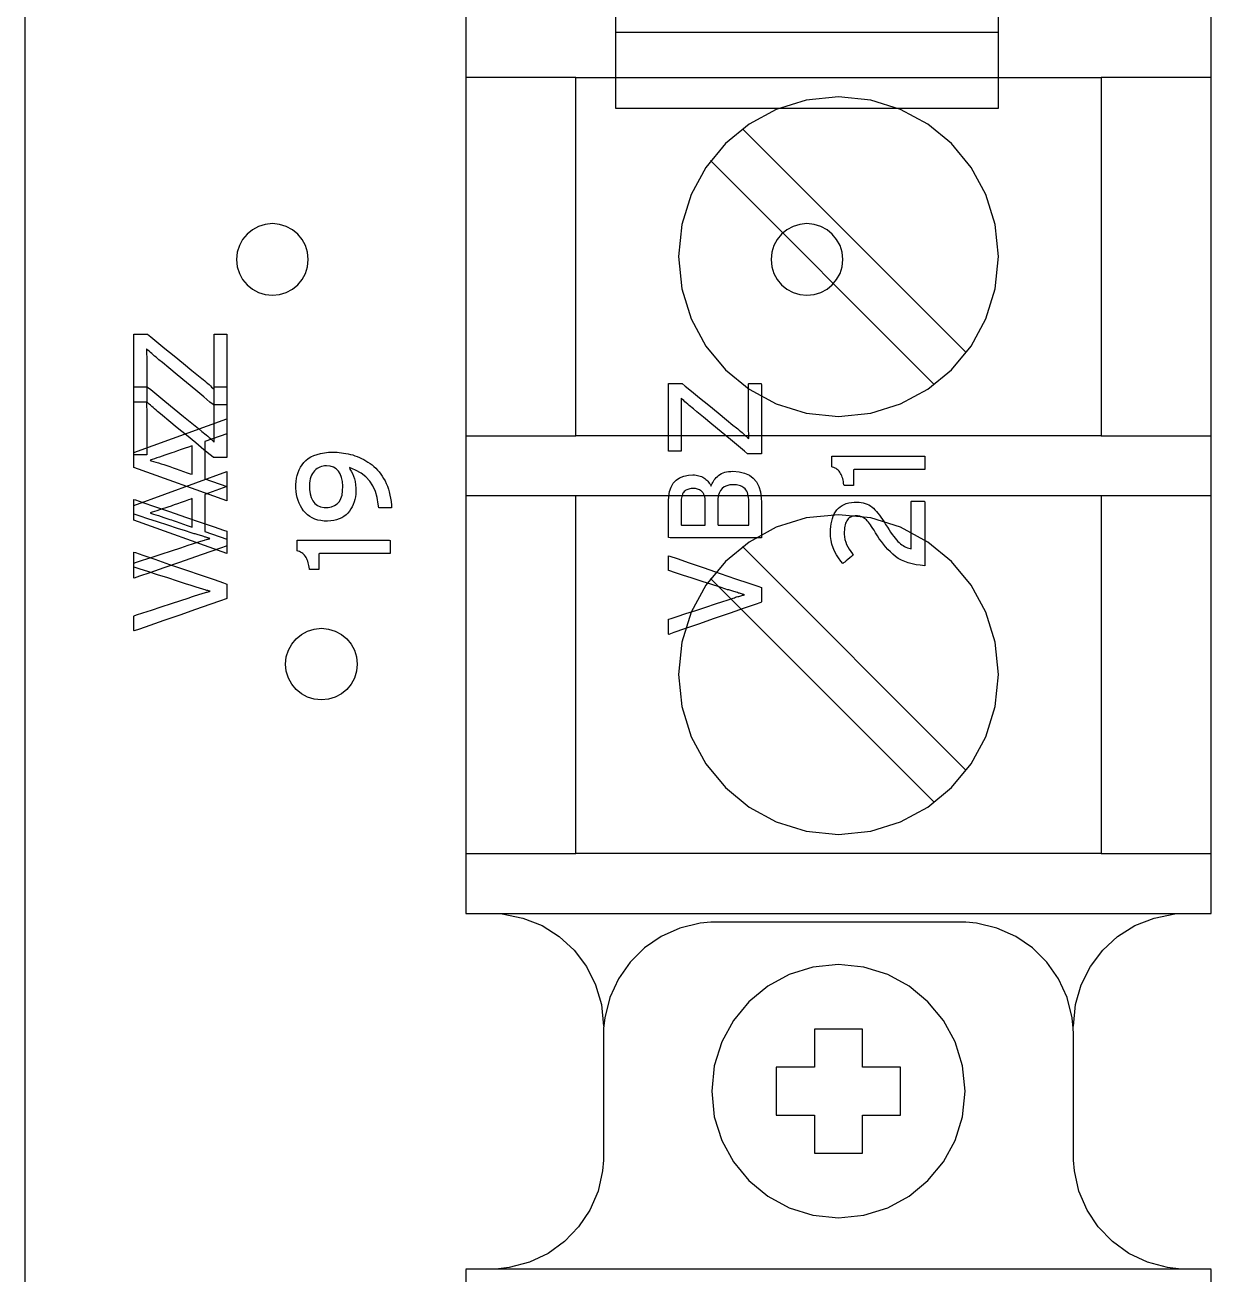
# Model space of a CAD drawing. Extents: x 1 to 47.7, y 0.2 to 33.3.
# Drawn here: x 34.861 to 36.102, y 11.747 to 13.056 of the extents above; entities that cross this region are included whole.
import ezdxf

# ---------------------------------------------------------------- set-up
doc = ezdxf.new("R2010")
doc.units = 0
doc.header["$MEASUREMENT"] = 0
for name, color, linetype in [('1_1__SCREW_TERMINAL_BLOCK_', 7, 'CONTINUOUS'), ('1_2__CONNECTORIZED_RELAY__', 7, 'CONTINUOUS'), ('4_0_____DWG', 7, 'CONTINUOUS')]:
    doc.layers.add(name, color=color, linetype=linetype)

msp = doc.modelspace()

# ---------------------------------------------------------------- linework, layer by layer
at = {"layer": '1_1__SCREW_TERMINAL_BLOCK_'}
for points in [[(35.3221, 13.0806), (35.3221, 12.8599), (35.3221, 12.7556), (35.3221, 12.6565), (35.3221, 12.5633), (35.3221, 12.4769), (35.3221, 12.398), (35.3221, 12.3275), (35.3221, 12.2662), (35.3221, 12.2149), (35.3221, 12.1744), (35.3221, 12.1456), (35.3221, 12.1292), (35.3221, 12.1255), (35.3232, 12.1255), (35.3386, 12.1255), (35.3459, 12.1255), (35.3477, 12.1255), (35.3487, 12.1255), (35.36, 12.1249), (35.3818, 12.1206), (35.4018, 12.1126), (35.4198, 12.1012), (35.4355, 12.0869), (35.4483, 12.07), (35.4579, 12.0508), (35.464, 12.0299), (35.4661, 12.0075)], [(35.9581, 12.0075), (35.9602, 12.0299), (35.9662, 12.0508), (35.9759, 12.07), (35.9887, 12.0869), (36.0043, 12.1012), (36.0224, 12.1126), (36.0424, 12.1206), (36.0641, 12.1249), (36.0755, 12.1255), (36.0765, 12.1255), (36.0783, 12.1255), (36.0856, 12.1255), (36.1009, 12.1255), (36.1021, 12.1255), (36.1021, 12.1292), (36.1021, 12.1456), (36.1021, 12.1744), (36.1021, 12.2149), (36.1021, 12.2662), (36.1021, 12.3275), (36.1021, 12.398), (36.1021, 12.4769), (36.1021, 12.5633), (36.1021, 12.6565), (36.1021, 12.7556), (36.1021, 12.8599), (36.1021, 13.0806)], [(35.4372, 13.0006), (35.3221, 13.0006)], [(35.987, 13.0006), (35.987, 12.6256), (35.4372, 12.6256), (35.4372, 13.0006), (35.987, 13.0006)], [(36.1021, 13.0006), (35.987, 13.0006)], [(35.6115, 12.9468), (35.8458, 12.7127)], [(35.8123, 12.6793), (35.5781, 12.9136)], [(35.0718, 12.6277), (35.0487, 12.6195), (35.0487, 12.5806), (35.0718, 12.5725), (35.0718, 12.5574), (34.9746, 12.5924), (34.9746, 12.6079), (35.0718, 12.6433), (35.0718, 12.6277)], [(35.3221, 12.6256), (35.4372, 12.6256)], [(35.987, 12.6256), (36.1021, 12.6256)], [(35.3221, 12.563), (35.4372, 12.563)], [(35.987, 12.563), (35.987, 12.188), (35.4372, 12.188), (35.4372, 12.563), (35.987, 12.563)], [(35.987, 12.563), (36.1021, 12.563)], [(35.6115, 12.5095), (35.8458, 12.2752)], [(35.8123, 12.2418), (35.5781, 12.476)], [(35.3221, 12.188), (35.4372, 12.188)], [(35.987, 12.188), (36.1021, 12.188)], [(35.3221, 12.1255), (36.1021, 12.1255)], [(36.1021, 11.7398), (36.1021, 11.7519), (36.1019, 11.753), (36.0971, 11.753), (36.0803, 11.753), (36.0763, 11.753), (36.0736, 11.753), (36.0679, 11.7533), (36.0567, 11.7546), (36.0355, 11.7602), (36.0161, 11.7694), (35.9988, 11.7818), (35.9841, 11.7971), (35.9723, 11.8148), (35.9638, 11.8345), (35.959, 11.856), (35.9581, 11.8672), (35.9581, 11.871), (35.9581, 11.8716), (35.9581, 11.8794), (35.9581, 11.8944), (35.9581, 11.9141), (35.9581, 11.958), (35.9581, 11.9773), (35.9581, 11.9914), (35.9581, 11.9981), (35.9581, 11.9994), (35.9579, 12.0051), (35.9567, 12.0162), (35.9514, 12.0375), (35.9425, 12.057), (35.9303, 12.0744), (35.9152, 12.0893), (35.8977, 12.1013), (35.878, 12.1101), (35.8567, 12.1151), (35.8455, 12.1162), (35.8402, 12.1163), (35.8395, 12.1163), (35.8344, 12.1163), (35.825, 12.1163), (35.7956, 12.1163), (35.7563, 12.1163), (35.7121, 12.1163), (35.6679, 12.1163), (35.6286, 12.1163), (35.5992, 12.1163), (35.5898, 12.1163), (35.5847, 12.1163), (35.5839, 12.1163), (35.5786, 12.1162), (35.5674, 12.1151), (35.5461, 12.1101), (35.5265, 12.1013), (35.509, 12.0893), (35.4939, 12.0744), (35.4817, 12.057), (35.4728, 12.0375), (35.4675, 12.0162), (35.4663, 12.0051), (35.4661, 11.9994), (35.4661, 11.9981), (35.4661, 11.9914), (35.4661, 11.9773), (35.4661, 11.958), (35.4661, 11.9141), (35.4661, 11.8944), (35.4661, 11.8794), (35.4661, 11.8716), (35.4661, 11.871), (35.466, 11.8672), (35.4652, 11.856), (35.4604, 11.8345), (35.4519, 11.8148), (35.4401, 11.7971), (35.4253, 11.7818), (35.4081, 11.7694), (35.3886, 11.7602), (35.3674, 11.7546), (35.3563, 11.7533), (35.3506, 11.753), (35.3479, 11.753), (35.3439, 11.753), (35.3271, 11.753), (35.3223, 11.753), (35.3221, 11.7519), (35.3221, 11.7398)], [(35.6869, 11.9643), (35.647, 11.9643), (35.647, 11.9142), (35.6869, 11.9142), (35.6869, 11.8743), (35.7372, 11.8743), (35.7372, 11.9142), (35.7772, 11.9142), (35.7772, 11.9643), (35.7372, 11.9643), (35.7372, 12.0043), (35.6869, 12.0043), (35.6869, 11.9643)], [(36.1021, 11.753), (35.3221, 11.753)]]:
    msp.add_lwpolyline(points, dxfattribs=at)
for points in [[(35.7121, 12.9804), (35.6784, 12.977), (35.647, 12.9673), (35.6185, 12.9518), (35.5937, 12.9314), (35.5733, 12.9066), (35.5578, 12.8782), (35.5481, 12.8468), (35.5447, 12.8131), (35.5481, 12.7794), (35.5578, 12.748), (35.5733, 12.7195), (35.5937, 12.6947), (35.6185, 12.6743), (35.647, 12.6589), (35.6784, 12.6491), (35.7121, 12.6457), (35.7458, 12.6491), (35.7772, 12.6589), (35.8056, 12.6743), (35.8304, 12.6947), (35.8509, 12.7195), (35.8663, 12.748), (35.8761, 12.7794), (35.8795, 12.8131), (35.8761, 12.8468), (35.8663, 12.8782), (35.8509, 12.9066), (35.8304, 12.9314), (35.8056, 12.9518), (35.7772, 12.9673), (35.7458, 12.977)], [(35.0718, 12.6581), (35.0713, 12.6581), (35.0699, 12.6581), (35.0679, 12.6581), (35.0656, 12.6581), (35.0631, 12.6581), (35.0609, 12.6581), (35.059, 12.6581), (35.0579, 12.6581), (35.0574, 12.6583), (35.0542, 12.6609), (35.0478, 12.6662), (35.0393, 12.6733), (35.0296, 12.6813), (35.0199, 12.6893), (35.0111, 12.6966), (35.0044, 12.7022), (35.0006, 12.7052), (34.9993, 12.7064), (34.9977, 12.7077), (34.9962, 12.709), (34.9947, 12.7103), (34.9932, 12.7116), (34.9918, 12.7128), (34.9905, 12.714), (34.9892, 12.7152), (34.9879, 12.7164), (34.9878, 12.7149), (34.9879, 12.7128), (34.9879, 12.7107), (34.988, 12.7085), (34.988, 12.7063), (34.988, 12.704), (34.988, 12.7016), (34.988, 12.6991), (34.988, 12.6969), (34.988, 12.6953), (34.988, 12.6915), (34.988, 12.6863), (34.988, 12.6803), (34.988, 12.6741), (34.988, 12.6685), (34.988, 12.664), (34.988, 12.6613), (34.9879, 12.6609), (34.9871, 12.6609), (34.9855, 12.6609), (34.9834, 12.6609), (34.9812, 12.6609), (34.9789, 12.6609), (34.9769, 12.6609), (34.9754, 12.6609), (34.9747, 12.6609), (34.9746, 12.6622), (34.9746, 12.6681), (34.9746, 12.6773), (34.9746, 12.6886), (34.9746, 12.7008), (34.9746, 12.7125), (34.9746, 12.7224), (34.9746, 12.7294), (34.9746, 12.732), (34.9751, 12.732), (34.9765, 12.732), (34.9785, 12.732), (34.9808, 12.732), (34.9832, 12.732), (34.9855, 12.732), (34.9873, 12.732), (34.9885, 12.732), (34.9889, 12.7318), (34.9921, 12.7292), (34.9985, 12.724), (35.0071, 12.717), (35.0167, 12.7091), (35.0265, 12.7011), (35.0353, 12.6939), (35.042, 12.6884), (35.0458, 12.6854), (35.0471, 12.6843), (35.0487, 12.6829), (35.0503, 12.6816), (35.0518, 12.6804), (35.0532, 12.6791), (35.0546, 12.6778), (35.0559, 12.6766), (35.0572, 12.6754), (35.0585, 12.6742), (35.0586, 12.6757), (35.0585, 12.6778), (35.0585, 12.6799), (35.0584, 12.6821), (35.0584, 12.6843), (35.0584, 12.6866), (35.0584, 12.689), (35.0584, 12.6915), (35.0584, 12.6937), (35.0584, 12.6954), (35.0584, 12.6995), (35.0584, 12.705), (35.0584, 12.7114), (35.0584, 12.7179), (35.0584, 12.7239), (35.0584, 12.7287), (35.0584, 12.7315), (35.0585, 12.732), (35.0593, 12.732), (35.0609, 12.732), (35.063, 12.732), (35.0652, 12.732), (35.0675, 12.732), (35.0695, 12.732), (35.071, 12.732), (35.0717, 12.732), (35.0718, 12.7306), (35.0718, 12.7245), (35.0718, 12.7149), (35.0718, 12.7031), (35.0718, 12.6905), (35.0718, 12.6783), (35.0718, 12.668), (35.0718, 12.6608)], [(35.0133, 12.6072), (35.0101, 12.6062), (35.0071, 12.6051), (35.0041, 12.6042), (35.0013, 12.6032), (34.9987, 12.6024), (34.9961, 12.6015), (34.9937, 12.6008), (34.9914, 12.6001), (34.9927, 12.5994), (34.9951, 12.5987), (34.9976, 12.598), (35.0002, 12.5971), (35.003, 12.5963), (35.0059, 12.5953), (35.009, 12.5943), (35.0121, 12.5932), (35.0138, 12.5927), (35.0157, 12.592), (35.0188, 12.591), (35.0226, 12.5896), (35.0266, 12.5882), (35.0304, 12.5869), (35.0335, 12.5858), (35.0354, 12.5852), (35.0357, 12.5853), (35.0357, 12.5874), (35.0357, 12.5913), (35.0357, 12.5963), (35.0357, 12.6017), (35.0357, 12.6069), (35.0357, 12.6113), (35.0357, 12.6142), (35.0357, 12.615), (35.0344, 12.6146), (35.0317, 12.6137), (35.0281, 12.6124), (35.0241, 12.611), (35.0201, 12.6096), (35.0167, 12.6084), (35.0143, 12.6076)], [(35.0718, 12.5256), (35.0718, 12.525), (35.0718, 12.5235), (35.0718, 12.5213), (35.0718, 12.5187), (35.0718, 12.5161), (35.0718, 12.5136), (35.0718, 12.5116), (35.0718, 12.5104), (35.0713, 12.51), (35.0653, 12.5079), (35.0539, 12.504), (35.039, 12.4988), (35.0224, 12.493), (35.0059, 12.4873), (34.9913, 12.4822), (34.9803, 12.4784), (34.9749, 12.4765), (34.9746, 12.4767), (34.9746, 12.4781), (34.9746, 12.4802), (34.9746, 12.4827), (34.9746, 12.4855), (34.9746, 12.4881), (34.9746, 12.4903), (34.9746, 12.4918), (34.9746, 12.4923), (34.9773, 12.4932), (34.9837, 12.4953), (34.9927, 12.4982), (35.0032, 12.5016), (35.0138, 12.5051), (35.0236, 12.5083), (35.0313, 12.5109), (35.0359, 12.5123), (35.037, 12.5127), (35.0381, 12.5131), (35.0391, 12.5134), (35.0402, 12.5138), (35.0413, 12.5142), (35.0424, 12.5145), (35.0436, 12.5149), (35.0447, 12.5153), (35.0459, 12.5157), (35.0471, 12.516), (35.0483, 12.5164), (35.0493, 12.5167), (35.0504, 12.5169), (35.0513, 12.5172), (35.0522, 12.5174), (35.053, 12.5176), (35.0538, 12.5178), (35.0542, 12.518), (35.0535, 12.5182), (35.0527, 12.5184), (35.0519, 12.5186), (35.051, 12.5189), (35.05, 12.5192), (35.049, 12.5195), (35.0479, 12.5199), (35.0467, 12.5203), (35.0455, 12.5206), (35.0443, 12.521), (35.0431, 12.5213), (35.0419, 12.5217), (35.0408, 12.522), (35.0397, 12.5224), (35.0386, 12.5227), (35.0376, 12.523), (35.0365, 12.5233), (35.0345, 12.524), (35.0287, 12.5259), (35.0201, 12.5286), (35.0099, 12.5319), (34.9992, 12.5354), (34.9892, 12.5386), (34.981, 12.5413), (34.9759, 12.543), (34.9746, 12.5434), (34.9746, 12.5443), (34.9746, 12.546), (34.9746, 12.5484), (34.9746, 12.551), (34.9746, 12.5537), (34.9746, 12.5561), (34.9746, 12.5579), (34.9746, 12.5589), (34.9761, 12.5584), (34.9838, 12.5558), (34.9962, 12.5515), (35.0118, 12.5462), (35.0286, 12.5404), (35.0448, 12.5349), (35.0586, 12.5301), (35.0682, 12.5268)], [(35.7121, 12.5429), (35.6784, 12.5395), (35.647, 12.5297), (35.6185, 12.5143), (35.5937, 12.4939), (35.5733, 12.4691), (35.5578, 12.4407), (35.5481, 12.4093), (35.5447, 12.3756), (35.5481, 12.3419), (35.5578, 12.3104), (35.5733, 12.282), (35.5937, 12.2572), (35.6185, 12.2368), (35.647, 12.2213), (35.6784, 12.2116), (35.7121, 12.2082), (35.7458, 12.2116), (35.7772, 12.2213), (35.8056, 12.2368), (35.8304, 12.2572), (35.8509, 12.282), (35.8663, 12.3104), (35.8761, 12.3419), (35.8795, 12.3756), (35.8761, 12.4093), (35.8663, 12.4407), (35.8509, 12.4691), (35.8304, 12.4939), (35.8056, 12.5143), (35.7772, 12.5297), (35.7458, 12.5395)], [(35.1708, 12.424), (35.1784, 12.4232), (35.1854, 12.421), (35.1918, 12.4176), (35.1973, 12.413), (35.2019, 12.4074), (35.2054, 12.4011), (35.2076, 12.394), (35.2083, 12.3865), (35.2076, 12.3789), (35.2054, 12.3719), (35.2019, 12.3655), (35.1973, 12.3599), (35.1918, 12.3554), (35.1854, 12.3519), (35.1784, 12.3497), (35.1708, 12.349), (35.1633, 12.3497), (35.1562, 12.3519), (35.1499, 12.3554), (35.1443, 12.3599), (35.1397, 12.3655), (35.1363, 12.3719), (35.1341, 12.3789), (35.1333, 12.3865), (35.1341, 12.394), (35.1363, 12.4011), (35.1397, 12.4074), (35.1443, 12.413), (35.1499, 12.4176), (35.1562, 12.421), (35.1633, 12.4232)], [(35.7121, 12.0719), (35.6854, 12.0692), (35.6605, 12.0614), (35.638, 12.0492), (35.6184, 12.033), (35.6021, 12.0133), (35.5899, 11.9908), (35.5821, 11.9659), (35.5794, 11.9392), (35.5821, 11.9125), (35.5899, 11.8877), (35.6021, 11.8652), (35.6184, 11.8456), (35.638, 11.8294), (35.6605, 11.8172), (35.6854, 11.8094), (35.7121, 11.8067), (35.7387, 11.8094), (35.7636, 11.8172), (35.7861, 11.8294), (35.8058, 11.8456), (35.822, 11.8652), (35.8343, 11.8877), (35.842, 11.9125), (35.8447, 11.9392), (35.842, 11.9659), (35.8343, 11.9908), (35.822, 12.0133), (35.8058, 12.033), (35.7861, 12.0492), (35.7636, 12.0614), (35.7387, 12.0692)]]:
    msp.add_lwpolyline(points, close=True, dxfattribs=at)
at = {"layer": '1_2__CONNECTORIZED_RELAY__'}
for points in [[(35.8791, 13.1533), (35.8791, 12.9683), (35.4792, 12.9683), (35.4792, 13.1533), (35.8791, 13.1533)], [(35.4792, 13.0482), (35.8791, 13.0482)], [(35.0718, 12.5724), (35.0488, 12.5642), (35.0488, 12.5253), (35.0718, 12.5173), (35.0718, 12.5021), (34.9746, 12.5371), (34.9746, 12.5526), (35.0718, 12.588), (35.0718, 12.5724)]]:
    msp.add_lwpolyline(points, dxfattribs=at)
for points in [[(35.1195, 12.7727), (35.1271, 12.7734), (35.1341, 12.7756), (35.1405, 12.7791), (35.1461, 12.7837), (35.1506, 12.7892), (35.1541, 12.7956), (35.1563, 12.8026), (35.157, 12.8102), (35.1563, 12.8177), (35.1541, 12.8248), (35.1506, 12.8311), (35.1461, 12.8367), (35.1405, 12.8413), (35.1341, 12.8447), (35.1271, 12.8469), (35.1195, 12.8477), (35.112, 12.8469), (35.1049, 12.8447), (35.0986, 12.8413), (35.093, 12.8367), (35.0884, 12.8311), (35.085, 12.8248), (35.0828, 12.8177), (35.082, 12.8102), (35.0828, 12.8026), (35.085, 12.7956), (35.0884, 12.7892), (35.093, 12.7837), (35.0986, 12.7791), (35.1049, 12.7756), (35.112, 12.7734)], [(35.6791, 12.7727), (35.6867, 12.7734), (35.6937, 12.7756), (35.7001, 12.7791), (35.7056, 12.7837), (35.7102, 12.7892), (35.7137, 12.7956), (35.7159, 12.8026), (35.7166, 12.8102), (35.7159, 12.8177), (35.7137, 12.8248), (35.7102, 12.8311), (35.7056, 12.8367), (35.7001, 12.8413), (35.6937, 12.8447), (35.6867, 12.8469), (35.6791, 12.8477), (35.6716, 12.8469), (35.6645, 12.8447), (35.6582, 12.8413), (35.6526, 12.8367), (35.648, 12.8311), (35.6446, 12.8248), (35.6424, 12.8177), (35.6416, 12.8102), (35.6424, 12.8026), (35.6446, 12.7956), (35.648, 12.7892), (35.6526, 12.7837), (35.6582, 12.7791), (35.6645, 12.7756), (35.6716, 12.7734)], [(35.0718, 12.6028), (35.0713, 12.6028), (35.0699, 12.6028), (35.0679, 12.6028), (35.0656, 12.6028), (35.0632, 12.6028), (35.0609, 12.6028), (35.0591, 12.6028), (35.0579, 12.6028), (35.0575, 12.603), (35.0543, 12.6056), (35.0479, 12.6109), (35.0393, 12.618), (35.0297, 12.626), (35.0199, 12.634), (35.0112, 12.6413), (35.0044, 12.6469), (35.0007, 12.65), (34.9993, 12.6511), (34.9977, 12.6524), (34.9962, 12.6537), (34.9947, 12.655), (34.9932, 12.6563), (34.9919, 12.6575), (34.9905, 12.6588), (34.9892, 12.66), (34.988, 12.6611), (34.9878, 12.6596), (34.9879, 12.6576), (34.9879, 12.6555), (34.988, 12.6533), (34.988, 12.651), (34.988, 12.6487), (34.9881, 12.6463), (34.9881, 12.6439), (34.9881, 12.6417), (34.9881, 12.64), (34.9881, 12.6362), (34.9881, 12.631), (34.9881, 12.625), (34.9881, 12.6188), (34.9881, 12.6132), (34.9881, 12.6087), (34.9881, 12.6061), (34.988, 12.6056), (34.9871, 12.6056), (34.9855, 12.6056), (34.9835, 12.6056), (34.9812, 12.6056), (34.9789, 12.6056), (34.9769, 12.6056), (34.9754, 12.6056), (34.9747, 12.6056), (34.9746, 12.607), (34.9746, 12.6128), (34.9746, 12.622), (34.9746, 12.6333), (34.9746, 12.6455), (34.9746, 12.6572), (34.9746, 12.6672), (34.9746, 12.6741), (34.9746, 12.6767), (34.9752, 12.6767), (34.9765, 12.6767), (34.9785, 12.6767), (34.9808, 12.6767), (34.9832, 12.6767), (34.9855, 12.6767), (34.9873, 12.6767), (34.9885, 12.6767), (34.9889, 12.6765), (34.9921, 12.6739), (34.9985, 12.6687), (35.0071, 12.6617), (35.0168, 12.6538), (35.0265, 12.6458), (35.0353, 12.6387), (35.0421, 12.6331), (35.0458, 12.6301), (35.0471, 12.629), (35.0487, 12.6277), (35.0503, 12.6264), (35.0518, 12.6251), (35.0532, 12.6238), (35.0546, 12.6226), (35.056, 12.6213), (35.0573, 12.6201), (35.0585, 12.6189), (35.0586, 12.6205), (35.0586, 12.6225), (35.0585, 12.6246), (35.0585, 12.6268), (35.0584, 12.629), (35.0584, 12.6314), (35.0584, 12.6338), (35.0584, 12.6362), (35.0584, 12.6384), (35.0584, 12.6402), (35.0584, 12.6442), (35.0584, 12.6497), (35.0584, 12.6561), (35.0584, 12.6627), (35.0584, 12.6686), (35.0584, 12.6734), (35.0584, 12.6762), (35.0585, 12.6767), (35.0594, 12.6767), (35.0609, 12.6767), (35.063, 12.6767), (35.0653, 12.6767), (35.0675, 12.6767), (35.0695, 12.6767), (35.071, 12.6767), (35.0718, 12.6767), (35.0718, 12.6753), (35.0718, 12.6692), (35.0718, 12.6597), (35.0718, 12.6479), (35.0718, 12.6352), (35.0718, 12.6231), (35.0718, 12.6127), (35.0718, 12.6055)], [(35.6314, 12.6065), (35.6309, 12.6065), (35.6295, 12.6065), (35.6275, 12.6065), (35.6252, 12.6065), (35.6227, 12.6065), (35.6205, 12.6065), (35.6186, 12.6065), (35.6175, 12.6065), (35.617, 12.6066), (35.6138, 12.6093), (35.6074, 12.6146), (35.5989, 12.6217), (35.5892, 12.6297), (35.5795, 12.6377), (35.5707, 12.645), (35.564, 12.6506), (35.5602, 12.6536), (35.5589, 12.6547), (35.5573, 12.6561), (35.5558, 12.6574), (35.5543, 12.6587), (35.5528, 12.66), (35.5514, 12.6612), (35.5501, 12.6624), (35.5488, 12.6636), (35.5475, 12.6648), (35.5474, 12.6633), (35.5475, 12.6612), (35.5475, 12.6591), (35.5475, 12.6569), (35.5476, 12.6547), (35.5476, 12.6524), (35.5476, 12.65), (35.5476, 12.6475), (35.5476, 12.6453), (35.5476, 12.6437), (35.5476, 12.6399), (35.5476, 12.6347), (35.5476, 12.6286), (35.5476, 12.6225), (35.5476, 12.6169), (35.5476, 12.6124), (35.5476, 12.6097), (35.5475, 12.6093), (35.5467, 12.6093), (35.5451, 12.6093), (35.543, 12.6093), (35.5408, 12.6093), (35.5385, 12.6093), (35.5365, 12.6093), (35.535, 12.6093), (35.5342, 12.6093), (35.5342, 12.6106), (35.5342, 12.6164), (35.5342, 12.6257), (35.5342, 12.637), (35.5342, 12.6492), (35.5342, 12.6609), (35.5342, 12.6708), (35.5342, 12.6778), (35.5342, 12.6804), (35.5347, 12.6804), (35.5361, 12.6804), (35.5381, 12.6804), (35.5404, 12.6804), (35.5428, 12.6804), (35.5451, 12.6804), (35.5469, 12.6804), (35.5481, 12.6804), (35.5485, 12.6802), (35.5517, 12.6776), (35.5581, 12.6724), (35.5667, 12.6654), (35.5763, 12.6575), (35.5861, 12.6495), (35.5949, 12.6423), (35.6016, 12.6368), (35.6054, 12.6338), (35.6067, 12.6327), (35.6083, 12.6313), (35.6099, 12.63), (35.6114, 12.6288), (35.6128, 12.6275), (35.6142, 12.6262), (35.6155, 12.625), (35.6168, 12.6238), (35.6181, 12.6226), (35.6182, 12.6241), (35.6181, 12.6262), (35.6181, 12.6283), (35.618, 12.6305), (35.618, 12.6327), (35.618, 12.635), (35.618, 12.6374), (35.618, 12.6399), (35.618, 12.6421), (35.618, 12.6438), (35.618, 12.6478), (35.618, 12.6534), (35.618, 12.6598), (35.618, 12.6663), (35.618, 12.6723), (35.618, 12.6771), (35.618, 12.6799), (35.6181, 12.6804), (35.6189, 12.6804), (35.6205, 12.6804), (35.6226, 12.6804), (35.6248, 12.6804), (35.6271, 12.6804), (35.6291, 12.6804), (35.6306, 12.6804), (35.6313, 12.6804), (35.6314, 12.6789), (35.6314, 12.6729), (35.6314, 12.6633), (35.6314, 12.6515), (35.6314, 12.6389), (35.6314, 12.6267), (35.6314, 12.6164), (35.6314, 12.6092)], [(35.1828, 12.6084), (35.185, 12.6084), (35.1873, 12.6083), (35.1895, 12.6081), (35.1918, 12.6078), (35.1941, 12.6075), (35.1965, 12.6071), (35.1988, 12.6066), (35.2012, 12.6061), (35.2036, 12.6055), (35.2059, 12.6047), (35.2083, 12.6039), (35.2106, 12.6029), (35.2129, 12.6018), (35.2151, 12.6007), (35.2173, 12.5994), (35.2195, 12.598), (35.2217, 12.5966), (35.2238, 12.595), (35.2258, 12.5934), (35.2277, 12.5916), (35.2296, 12.5897), (35.2313, 12.5877), (35.233, 12.5855), (35.2345, 12.5833), (35.236, 12.5809), (35.2374, 12.5783), (35.2387, 12.5756), (35.2399, 12.5728), (35.2409, 12.5698), (35.2419, 12.5667), (35.2426, 12.5635), (35.2433, 12.5601), (35.2438, 12.5566), (35.2442, 12.5529), (35.2443, 12.55), (35.2436, 12.55), (35.2421, 12.55), (35.2401, 12.55), (35.2378, 12.55), (35.2354, 12.55), (35.2333, 12.55), (35.2317, 12.55), (35.2308, 12.55), (35.2304, 12.554), (35.2293, 12.561), (35.2274, 12.5673), (35.2248, 12.573), (35.2214, 12.5781), (35.2172, 12.5825), (35.2123, 12.5864), (35.2066, 12.5896), (35.2001, 12.5922), (35.2005, 12.5907), (35.2021, 12.5885), (35.2034, 12.586), (35.2045, 12.5834), (35.2054, 12.5805), (35.2061, 12.5775), (35.2065, 12.5742), (35.2068, 12.5708), (35.2069, 12.5673), (35.2067, 12.5644), (35.2064, 12.5616), (35.2059, 12.5588), (35.2051, 12.5562), (35.2042, 12.5537), (35.2031, 12.5513), (35.2018, 12.5489), (35.2002, 12.5467), (35.1985, 12.5446), (35.1966, 12.5427), (35.1944, 12.5411), (35.1921, 12.5396), (35.1895, 12.5385), (35.1868, 12.5375), (35.1838, 12.5368), (35.1806, 12.5364), (35.1772, 12.5362), (35.1736, 12.5363), (35.1702, 12.5367), (35.167, 12.5373), (35.164, 12.5383), (35.1612, 12.5395), (35.1586, 12.541), (35.1562, 12.5428), (35.1541, 12.5448), (35.1521, 12.5471), (35.1504, 12.5496), (35.1488, 12.5522), (35.1475, 12.5549), (35.1464, 12.5578), (35.1455, 12.5608), (35.1448, 12.564), (35.1443, 12.5673), (35.1441, 12.5708), (35.1441, 12.5744), (35.1443, 12.5778), (35.1447, 12.581), (35.1454, 12.5841), (35.1464, 12.5871), (35.1475, 12.5899), (35.1489, 12.5926), (35.1506, 12.5951), (35.1525, 12.5974), (35.1546, 12.5997), (35.1571, 12.6017), (35.1599, 12.6034), (35.1629, 12.6049), (35.1663, 12.6061), (35.17, 12.6071), (35.1739, 12.6078), (35.1782, 12.6082)], [(35.8024, 12.5902), (35.7995, 12.5902), (35.7919, 12.5902), (35.7811, 12.5902), (35.7684, 12.5902), (35.7553, 12.5902), (35.7434, 12.5902), (35.734, 12.5902), (35.7286, 12.5902), (35.7278, 12.59), (35.7278, 12.5888), (35.7278, 12.5867), (35.7278, 12.584), (35.7278, 12.5811), (35.7278, 12.5782), (35.7278, 12.5758), (35.7278, 12.5741), (35.7278, 12.5735), (35.7275, 12.5735), (35.7264, 12.5735), (35.725, 12.5735), (35.7233, 12.5735), (35.7215, 12.5735), (35.7199, 12.5735), (35.7186, 12.5735), (35.7179, 12.5735), (35.7177, 12.5743), (35.7175, 12.576), (35.7173, 12.5776), (35.7169, 12.5792), (35.7166, 12.5807), (35.7161, 12.5822), (35.7156, 12.5836), (35.715, 12.5849), (35.7143, 12.5862), (35.7136, 12.5874), (35.7128, 12.5885), (35.7119, 12.5894), (35.7109, 12.5903), (35.7098, 12.5911), (35.7086, 12.5917), (35.7073, 12.5922), (35.7059, 12.5927), (35.7052, 12.593), (35.7052, 12.5938), (35.7052, 12.5952), (35.7052, 12.5971), (35.7052, 12.5991), (35.7052, 12.601), (35.7052, 12.6027), (35.7052, 12.6038), (35.7052, 12.6043), (35.7089, 12.6043), (35.7188, 12.6043), (35.733, 12.6043), (35.7495, 12.6043), (35.7665, 12.6043), (35.7821, 12.6043), (35.7944, 12.6043), (35.8014, 12.6043), (35.8024, 12.6041), (35.8024, 12.6031), (35.8024, 12.6013), (35.8024, 12.5991), (35.8024, 12.5966), (35.8024, 12.5942), (35.8024, 12.5921), (35.8024, 12.5907)], [(35.176, 12.594), (35.1742, 12.5939), (35.1725, 12.5937), (35.1709, 12.5933), (35.1693, 12.5927), (35.1678, 12.592), (35.1664, 12.5911), (35.165, 12.5901), (35.1637, 12.5889), (35.1625, 12.5875), (35.1614, 12.586), (35.1605, 12.5843), (35.1598, 12.5825), (35.1591, 12.5805), (35.1587, 12.5783), (35.1584, 12.576), (35.1582, 12.5735), (35.1583, 12.5694), (35.159, 12.5647), (35.1601, 12.5608), (35.1618, 12.5574), (35.164, 12.5547), (35.1667, 12.5527), (35.1699, 12.5513), (35.1737, 12.5505), (35.1778, 12.5505), (35.1815, 12.5511), (35.1847, 12.5524), (35.1874, 12.5542), (35.1896, 12.5567), (35.1912, 12.5598), (35.1924, 12.5635), (35.193, 12.5679), (35.1931, 12.5729), (35.1928, 12.5777), (35.1919, 12.582), (35.1905, 12.5856), (35.1887, 12.5885), (35.1863, 12.5909), (35.1834, 12.5926), (35.1799, 12.5936)], [(35.6016, 12.5884), (35.6081, 12.5879), (35.6139, 12.5865), (35.6188, 12.5843), (35.6229, 12.5812), (35.6262, 12.5772), (35.6287, 12.5724), (35.6304, 12.5667), (35.6313, 12.5602), (35.6314, 12.5559), (35.6314, 12.5534), (35.6314, 12.5488), (35.6314, 12.5429), (35.6314, 12.5364), (35.6314, 12.5301), (35.6314, 12.5245), (35.6314, 12.5205), (35.6314, 12.5188), (35.6285, 12.5188), (35.6193, 12.5188), (35.6056, 12.5188), (35.5894, 12.5188), (35.5725, 12.5188), (35.5566, 12.5188), (35.5438, 12.5188), (35.5359, 12.5188), (35.5342, 12.519), (35.5342, 12.5213), (35.5342, 12.5259), (35.5342, 12.5319), (35.5342, 12.5385), (35.5342, 12.5452), (35.5342, 12.551), (35.5342, 12.5554), (35.5342, 12.5574), (35.5344, 12.5621), (35.5353, 12.5673), (35.5369, 12.5719), (35.5392, 12.5758), (35.5421, 12.5789), (35.5458, 12.5814), (35.5501, 12.5831), (35.5551, 12.5842), (35.5598, 12.5845), (35.5615, 12.5845), (35.5631, 12.5843), (35.5646, 12.584), (35.566, 12.5837), (35.5674, 12.5833), (35.5687, 12.5828), (35.57, 12.5821), (35.5711, 12.5814), (35.5722, 12.5807), (35.5733, 12.5798), (35.5743, 12.5789), (35.5752, 12.578), (35.5761, 12.577), (35.5769, 12.5759), (35.5777, 12.5748), (35.5784, 12.5736), (35.579, 12.5727), (35.5793, 12.5741), (35.5798, 12.5754), (35.5805, 12.5767), (35.5812, 12.578), (35.582, 12.5793), (35.583, 12.5805), (35.5841, 12.5817), (35.5853, 12.5829), (35.5866, 12.584), (35.588, 12.585), (35.5896, 12.5859), (35.5913, 12.5866), (35.5931, 12.5873), (35.595, 12.5877), (35.5971, 12.5881), (35.5993, 12.5883)], [(35.5602, 12.5704), (35.559, 12.5704), (35.5578, 12.5703), (35.5566, 12.5701), (35.5555, 12.5698), (35.5544, 12.5694), (35.5534, 12.569), (35.5524, 12.5685), (35.5515, 12.5679), (35.5507, 12.5672), (35.55, 12.5663), (35.5493, 12.5654), (35.5488, 12.5643), (35.5484, 12.5631), (35.548, 12.5619), (35.5477, 12.5605), (35.5476, 12.559), (35.5475, 12.5574), (35.5475, 12.5564), (35.5475, 12.5538), (35.5475, 12.5502), (35.5475, 12.5459), (35.5475, 12.5414), (35.5475, 12.5374), (35.5475, 12.5342), (35.5475, 12.5324), (35.5477, 12.5321), (35.5496, 12.5321), (35.5527, 12.5321), (35.5568, 12.5321), (35.5612, 12.5321), (35.5655, 12.5321), (35.5691, 12.5321), (35.5717, 12.5321), (35.5727, 12.5321), (35.5727, 12.5331), (35.5727, 12.5356), (35.5727, 12.5393), (35.5727, 12.5436), (35.5727, 12.548), (35.5727, 12.5521), (35.5727, 12.5553), (35.5727, 12.5571), (35.5727, 12.5578), (35.5726, 12.5586), (35.5726, 12.5594), (35.5725, 12.5601), (35.5723, 12.5609), (35.5722, 12.5615), (35.572, 12.5622), (35.5718, 12.5628), (35.5715, 12.5634), (35.5712, 12.564), (35.571, 12.5645), (35.5707, 12.565), (35.5704, 12.5655), (35.57, 12.566), (35.5697, 12.5664), (35.5693, 12.5669), (35.5689, 12.5673), (35.5683, 12.5678), (35.5675, 12.5684), (35.5666, 12.569), (35.5656, 12.5694), (35.5646, 12.5698), (35.5636, 12.5701), (35.5625, 12.5703), (35.5614, 12.5704)], [(35.602, 12.5743), (35.5984, 12.574), (35.5953, 12.5732), (35.5926, 12.572), (35.5903, 12.5703), (35.5885, 12.5682), (35.5872, 12.5656), (35.5863, 12.5625), (35.5859, 12.5589), (35.5858, 12.5572), (35.5858, 12.555), (35.5858, 12.5515), (35.5858, 12.5472), (35.5858, 12.5426), (35.5858, 12.5383), (35.5858, 12.5348), (35.5858, 12.5326), (35.586, 12.5321), (35.588, 12.5321), (35.592, 12.5321), (35.5972, 12.5321), (35.6029, 12.5321), (35.6086, 12.5321), (35.6134, 12.5321), (35.6168, 12.5321), (35.6181, 12.5321), (35.6181, 12.5331), (35.6181, 12.5358), (35.6181, 12.5395), (35.6181, 12.5439), (35.6181, 12.5484), (35.6181, 12.5524), (35.6181, 12.5555), (35.6181, 12.5571), (35.6181, 12.5587), (35.6179, 12.5608), (35.6176, 12.5627), (35.6172, 12.5644), (35.6167, 12.566), (35.616, 12.5675), (35.6152, 12.5688), (35.6143, 12.5699), (35.6132, 12.5709), (35.6121, 12.5717), (35.6109, 12.5724), (35.6096, 12.573), (35.6083, 12.5734), (35.6068, 12.5738), (35.6053, 12.5741), (35.6037, 12.5742)], [(35.0134, 12.552), (35.0102, 12.5509), (35.0071, 12.5499), (35.0042, 12.5489), (35.0014, 12.548), (34.9987, 12.5471), (34.9961, 12.5463), (34.9937, 12.5455), (34.9914, 12.5448), (34.9928, 12.5441), (34.9951, 12.5435), (34.9976, 12.5427), (35.0002, 12.5419), (35.003, 12.541), (35.0059, 12.5401), (35.009, 12.539), (35.0122, 12.538), (35.0138, 12.5374), (35.0157, 12.5368), (35.0188, 12.5357), (35.0226, 12.5344), (35.0266, 12.533), (35.0304, 12.5316), (35.0335, 12.5306), (35.0354, 12.5299), (35.0357, 12.53), (35.0357, 12.5321), (35.0357, 12.536), (35.0357, 12.541), (35.0357, 12.5464), (35.0357, 12.5517), (35.0357, 12.5561), (35.0357, 12.559), (35.0357, 12.5598), (35.0344, 12.5593), (35.0318, 12.5584), (35.0282, 12.5571), (35.0241, 12.5557), (35.0202, 12.5543), (35.0167, 12.5531), (35.0143, 12.5523)], [(35.8024, 12.4894), (35.7977, 12.4899), (35.7933, 12.4905), (35.7891, 12.4914), (35.7852, 12.4925), (35.7814, 12.4938), (35.778, 12.4954), (35.7747, 12.4972), (35.7717, 12.4993), (35.769, 12.5015), (35.7664, 12.504), (35.7639, 12.5065), (35.7615, 12.5092), (35.7592, 12.5119), (35.757, 12.5147), (35.7548, 12.5177), (35.7528, 12.5207), (35.7509, 12.5239), (35.7493, 12.5266), (35.748, 12.5286), (35.7468, 12.5305), (35.7456, 12.5322), (35.7445, 12.5338), (35.7434, 12.5352), (35.7423, 12.5364), (35.7413, 12.5374), (35.7403, 12.5383), (35.7393, 12.539), (35.7384, 12.5396), (35.7374, 12.5402), (35.7364, 12.5406), (35.7353, 12.541), (35.7343, 12.5413), (35.7332, 12.5415), (35.7321, 12.5416), (35.731, 12.5417), (35.7297, 12.5416), (35.7284, 12.5415), (35.7272, 12.5412), (35.7261, 12.5409), (35.7251, 12.5404), (35.7241, 12.5398), (35.7231, 12.5392), (35.7223, 12.5384), (35.7215, 12.5375), (35.7208, 12.5364), (35.7201, 12.5352), (35.7196, 12.5339), (35.7191, 12.5324), (35.7187, 12.5308), (35.7185, 12.529), (35.7183, 12.5271), (35.7182, 12.5251), (35.7182, 12.5226), (35.7184, 12.5198), (35.7189, 12.517), (35.7197, 12.5143), (35.7206, 12.5117), (35.7219, 12.5091), (35.7233, 12.5067), (35.725, 12.5042), (35.7269, 12.5019), (35.7277, 12.5008), (35.7269, 12.5001), (35.7256, 12.499), (35.7239, 12.4977), (35.722, 12.4961), (35.7202, 12.4946), (35.7186, 12.4933), (35.7174, 12.4924), (35.7168, 12.4919), (35.7146, 12.4944), (35.7121, 12.4976), (35.7099, 12.501), (35.708, 12.5046), (35.7065, 12.5082), (35.7053, 12.512), (35.7044, 12.5159), (35.7039, 12.5199), (35.7036, 12.5241), (35.7037, 12.5274), (35.704, 12.5305), (35.7044, 12.5335), (35.705, 12.5363), (35.7057, 12.5389), (35.7066, 12.5414), (35.7077, 12.5437), (35.7089, 12.5459), (35.7103, 12.5479), (35.712, 12.5496), (35.7138, 12.5512), (35.7158, 12.5525), (35.718, 12.5537), (35.7203, 12.5546), (35.7229, 12.5553), (35.7256, 12.5557), (35.7285, 12.556), (35.7313, 12.556), (35.7336, 12.5559), (35.7359, 12.5556), (35.738, 12.5552), (35.7401, 12.5546), (35.742, 12.5539), (35.7438, 12.5531), (35.7456, 12.5521), (35.7472, 12.5509), (35.7487, 12.5496), (35.7502, 12.5481), (35.7518, 12.5464), (35.7534, 12.5446), (35.755, 12.5425), (35.7566, 12.5403), (35.7582, 12.538), (35.7599, 12.5354), (35.7615, 12.5327), (35.7633, 12.5298), (35.7651, 12.5271), (35.7667, 12.5246), (35.7684, 12.5222), (35.7699, 12.5201), (35.7714, 12.5182), (35.7729, 12.5165), (35.7743, 12.515), (35.7757, 12.5137), (35.777, 12.5125), (35.7784, 12.5115), (35.7798, 12.5105), (35.7813, 12.5097), (35.7827, 12.5089), (35.7842, 12.5083), (35.7857, 12.5078), (35.7872, 12.5074), (35.7883, 12.5073), (35.7883, 12.5102), (35.7883, 12.5158), (35.7883, 12.5232), (35.7883, 12.5316), (35.7883, 12.54), (35.7883, 12.5475), (35.7883, 12.5534), (35.7883, 12.5566), (35.7884, 12.557), (35.7894, 12.557), (35.7912, 12.557), (35.7933, 12.557), (35.7957, 12.557), (35.7981, 12.557), (35.8001, 12.557), (35.8016, 12.557), (35.8023, 12.557), (35.8024, 12.5555), (35.8024, 12.5498), (35.8024, 12.541), (35.8024, 12.5302), (35.8024, 12.5187), (35.8024, 12.5077), (35.8024, 12.4984), (35.8024, 12.4919)], [(35.2428, 12.5021), (35.2399, 12.5021), (35.2324, 12.5021), (35.2215, 12.5021), (35.2088, 12.5021), (35.1958, 12.5021), (35.1838, 12.5021), (35.1744, 12.5021), (35.169, 12.5021), (35.1683, 12.5019), (35.1683, 12.5007), (35.1683, 12.4986), (35.1683, 12.4959), (35.1683, 12.493), (35.1683, 12.4901), (35.1683, 12.4877), (35.1683, 12.486), (35.1683, 12.4854), (35.1679, 12.4854), (35.1669, 12.4854), (35.1654, 12.4854), (35.1637, 12.4854), (35.1619, 12.4854), (35.1603, 12.4854), (35.1591, 12.4854), (35.1583, 12.4854), (35.1582, 12.4862), (35.158, 12.4879), (35.1577, 12.4896), (35.1574, 12.4911), (35.157, 12.4926), (35.1565, 12.4941), (35.156, 12.4955), (35.1554, 12.4968), (35.1548, 12.4981), (35.1541, 12.4993), (35.1533, 12.5004), (35.1524, 12.5013), (35.1514, 12.5022), (35.1503, 12.503), (35.1491, 12.5036), (35.1478, 12.5042), (35.1464, 12.5046), (35.1456, 12.5049), (35.1456, 12.5057), (35.1456, 12.5071), (35.1456, 12.509), (35.1456, 12.511), (35.1456, 12.5129), (35.1456, 12.5146), (35.1456, 12.5157), (35.1456, 12.5162), (35.1493, 12.5162), (35.1592, 12.5162), (35.1734, 12.5162), (35.1899, 12.5162), (35.2069, 12.5162), (35.2225, 12.5162), (35.2348, 12.5162), (35.2418, 12.5162), (35.2428, 12.516), (35.2428, 12.515), (35.2428, 12.5132), (35.2428, 12.511), (35.2428, 12.5085), (35.2428, 12.5061), (35.2428, 12.504), (35.2428, 12.5026)], [(35.0718, 12.4703), (35.0718, 12.4698), (35.0718, 12.4682), (35.0718, 12.466), (35.0718, 12.4635), (35.0718, 12.4608), (35.0718, 12.4584), (35.0718, 12.4564), (35.0718, 12.4552), (35.0713, 12.4548), (35.0653, 12.4527), (35.054, 12.4487), (35.0391, 12.4436), (35.0225, 12.4378), (35.0059, 12.432), (34.9913, 12.4269), (34.9803, 12.4231), (34.9749, 12.4213), (34.9746, 12.4215), (34.9746, 12.4228), (34.9746, 12.4249), (34.9746, 12.4275), (34.9746, 12.4302), (34.9746, 12.4328), (34.9746, 12.435), (34.9746, 12.4365), (34.9747, 12.437), (34.9774, 12.4379), (34.9838, 12.44), (34.9928, 12.443), (35.0032, 12.4464), (35.0139, 12.4499), (35.0236, 12.4531), (35.0314, 12.4556), (35.0359, 12.4571), (35.0371, 12.4575), (35.0381, 12.4578), (35.0392, 12.4582), (35.0403, 12.4585), (35.0414, 12.4589), (35.0425, 12.4593), (35.0436, 12.4596), (35.0448, 12.46), (35.046, 12.4604), (35.0472, 12.4608), (35.0483, 12.4611), (35.0494, 12.4614), (35.0504, 12.4617), (35.0513, 12.4619), (35.0522, 12.4622), (35.0531, 12.4624), (35.0538, 12.4626), (35.0543, 12.4628), (35.0535, 12.4629), (35.0528, 12.4631), (35.0519, 12.4634), (35.051, 12.4636), (35.05, 12.4639), (35.049, 12.4643), (35.0479, 12.4646), (35.0467, 12.465), (35.0455, 12.4654), (35.0443, 12.4657), (35.0431, 12.4661), (35.042, 12.4664), (35.0408, 12.4668), (35.0397, 12.4671), (35.0387, 12.4674), (35.0376, 12.4677), (35.0366, 12.4681), (35.0346, 12.4687), (35.0287, 12.4706), (35.0202, 12.4734), (35.0099, 12.4767), (34.9992, 12.4801), (34.9892, 12.4834), (34.9811, 12.486), (34.9759, 12.4877), (34.9746, 12.4881), (34.9746, 12.489), (34.9746, 12.4908), (34.9746, 12.4931), (34.9746, 12.4958), (34.9746, 12.4984), (34.9746, 12.5008), (34.9746, 12.5026), (34.9746, 12.5036), (34.9761, 12.5032), (34.9838, 12.5005), (34.9963, 12.4963), (35.0118, 12.4909), (35.0286, 12.4852), (35.0448, 12.4796), (35.0586, 12.4749), (35.0682, 12.4716)], [(35.6314, 12.4667), (35.6314, 12.4661), (35.6314, 12.4646), (35.6314, 12.4624), (35.6314, 12.4598), (35.6314, 12.4572), (35.6314, 12.4547), (35.6314, 12.4527), (35.6314, 12.4515), (35.6309, 12.4511), (35.6249, 12.449), (35.6135, 12.4451), (35.5986, 12.4399), (35.582, 12.4341), (35.5655, 12.4284), (35.5509, 12.4233), (35.5399, 12.4195), (35.5345, 12.4176), (35.5342, 12.4178), (35.5342, 12.4191), (35.5342, 12.4212), (35.5342, 12.4238), (35.5342, 12.4266), (35.5342, 12.4292), (35.5342, 12.4314), (35.5342, 12.4329), (35.5342, 12.4334), (35.5369, 12.4343), (35.5433, 12.4364), (35.5523, 12.4393), (35.5627, 12.4427), (35.5734, 12.4462), (35.5832, 12.4494), (35.5909, 12.4519), (35.5955, 12.4534), (35.5966, 12.4538), (35.5977, 12.4541), (35.5987, 12.4545), (35.5998, 12.4549), (35.6009, 12.4552), (35.602, 12.4556), (35.6032, 12.456), (35.6043, 12.4564), (35.6055, 12.4568), (35.6067, 12.4571), (35.6079, 12.4574), (35.6089, 12.4577), (35.61, 12.458), (35.6109, 12.4583), (35.6118, 12.4585), (35.6126, 12.4587), (35.6134, 12.4589), (35.6138, 12.4591), (35.6131, 12.4593), (35.6123, 12.4595), (35.6115, 12.4597), (35.6106, 12.46), (35.6096, 12.4603), (35.6086, 12.4606), (35.6075, 12.4609), (35.6063, 12.4613), (35.6051, 12.4617), (35.6039, 12.4621), (35.6027, 12.4624), (35.6015, 12.4628), (35.6004, 12.4631), (35.5993, 12.4634), (35.5982, 12.4638), (35.5972, 12.4641), (35.5961, 12.4644), (35.5941, 12.465), (35.5883, 12.4669), (35.5797, 12.4697), (35.5695, 12.473), (35.5588, 12.4765), (35.5488, 12.4797), (35.5406, 12.4823), (35.5354, 12.484), (35.5342, 12.4845), (35.5342, 12.4853), (35.5342, 12.4871), (35.5342, 12.4895), (35.5342, 12.4921), (35.5342, 12.4948), (35.5342, 12.4972), (35.5342, 12.499), (35.5342, 12.4999), (35.5357, 12.4995), (35.5434, 12.4969), (35.5558, 12.4926), (35.5714, 12.4873), (35.5882, 12.4815), (35.6044, 12.4759), (35.6182, 12.4712), (35.6278, 12.4679)]]:
    msp.add_lwpolyline(points, close=True, dxfattribs=at)
at = {"layer": '4_0_____DWG'}
msp.add_lwpolyline([(34.8606, 11.6906), (34.8606, 11.8407), (34.8606, 11.9889), (34.8606, 12.1351), (34.8606, 12.2791), (34.8606, 12.421), (34.8606, 12.5606), (34.8606, 12.6977), (34.8606, 12.8323), (34.8606, 12.9643), (34.8606, 13.0936)], dxfattribs=at)

doc.saveas('drawing.dxf')
